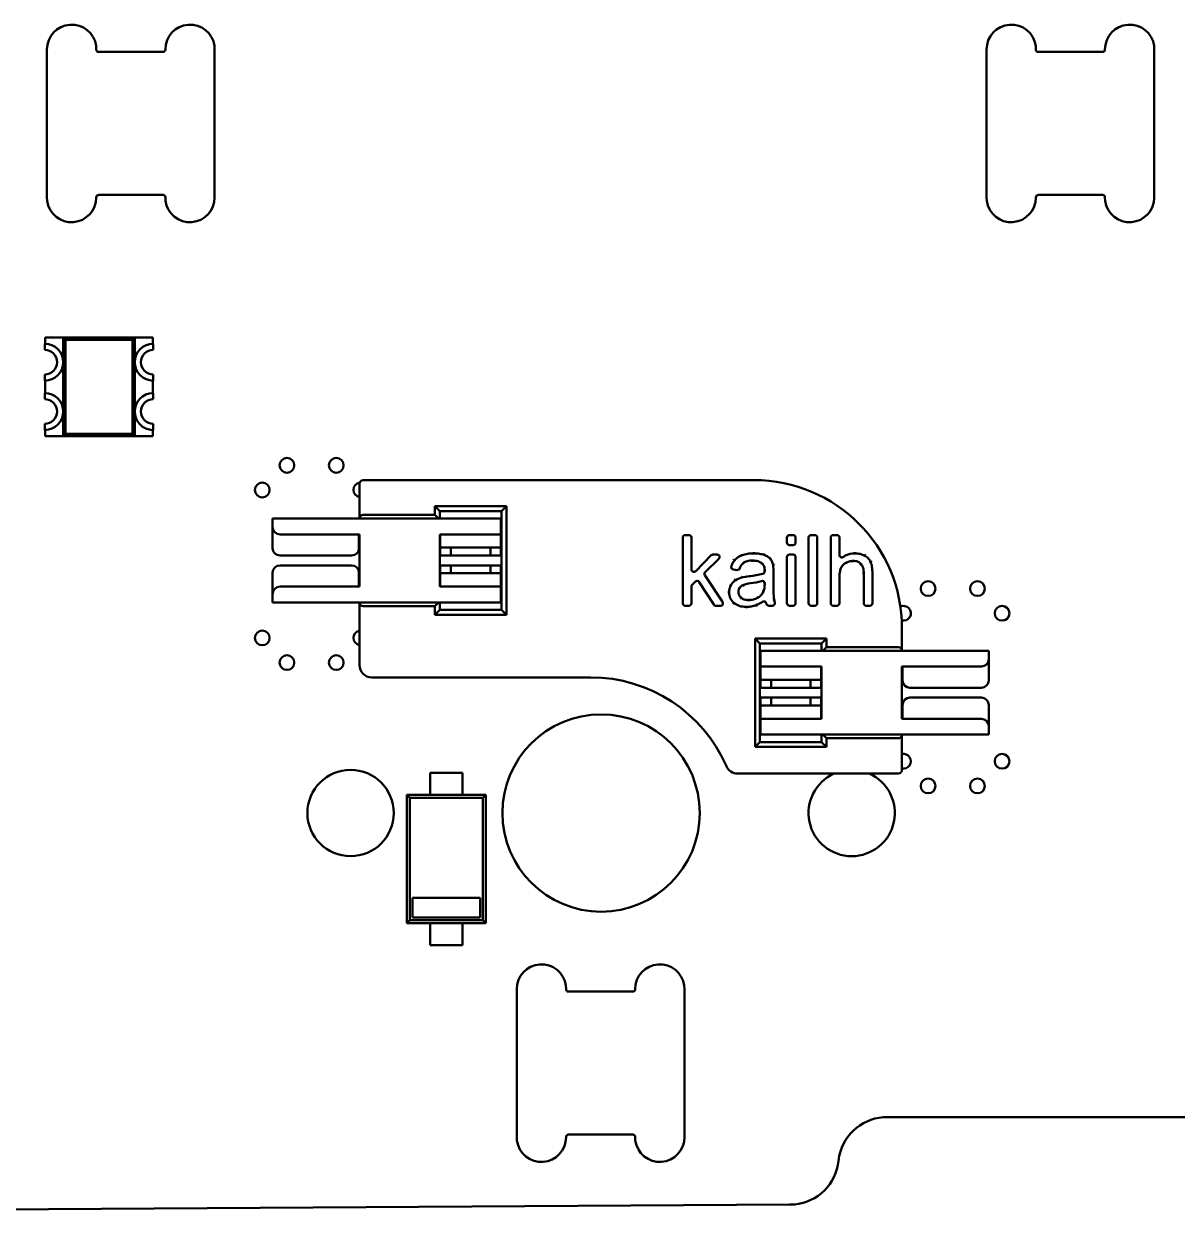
# Model space of a CAD drawing. Header units: millimetres. Extents: x 43 to 387, y 137 to 261.
# Drawn here: x 315.01 to 338.4, y 138.83 to 162.92 of the extents above; entities that cross this region are included whole.
import ezdxf

# ---------------------------------------------------------------- set-up
doc = ezdxf.new("R2010")
doc.units = ezdxf.units.MM
doc.header["$LTSCALE"] = 0.75
doc.layers.add('Visible', color=7, linetype='Continuous', lineweight=50)

msp = doc.modelspace()

# ---------------------------------------------------------------- linework, layer by layer
at = {"layer": 'Visible', "extrusion": (0, 0, -1)}
for p, q in [((315.482, 159.398), (315.482, 162.398)), ((316.48, 162.47), (316.482, 162.398)), ((318.88, 162.47), (318.882, 162.398)), ((318.882, 162.398), (318.882, 159.398)), ((334.532, 159.398), (334.532, 162.398)), ((335.53, 162.47), (335.532, 162.398)), ((336.93, 162.378), (336.932, 162.398)), ((337.93, 162.47), (337.932, 162.398)), ((337.932, 162.398), (337.932, 159.398)), ((316.512, 162.35), (316.532, 162.348)), ((316.532, 162.348), (317.832, 162.348)), ((335.562, 162.35), (335.582, 162.348)), ((335.582, 162.348), (336.882, 162.348)), ((315.485, 159.327), (315.482, 159.398)), ((316.484, 159.418), (316.482, 159.398)), ((317.832, 159.448), (316.532, 159.448)), ((317.852, 159.446), (317.832, 159.448)), ((317.885, 159.327), (317.882, 159.398)), ((334.535, 159.327), (334.532, 159.398)), ((335.534, 159.418), (335.532, 159.398)), ((336.882, 159.448), (335.582, 159.448)), ((336.902, 159.446), (336.882, 159.448)), ((336.935, 159.327), (336.932, 159.398)), ((315.447, 156.433), (315.437, 156.433)), ((315.437, 156.433), (315.437, 156.308)), ((315.447, 156.558), (317.627, 156.558)), ((315.447, 156.433), (315.447, 156.558)), ((315.861, 156.509), (315.812, 156.558)), ((315.812, 156.558), (315.812, 154.558)), ((317.262, 156.558), (315.812, 156.558)), ((315.861, 156.509), (315.861, 154.607)), ((317.213, 156.509), (315.861, 156.509)), ((317.213, 156.509), (317.262, 156.558)), ((317.213, 154.607), (317.213, 156.509)), ((317.262, 155.064), (317.262, 156.558)), ((317.627, 156.558), (317.627, 156.433)), ((317.627, 156.433), (317.637, 156.433)), ((317.637, 156.308), (317.637, 156.433)), ((315.437, 155.808), (315.437, 155.683)), ((315.447, 155.683), (315.437, 155.683)), ((315.447, 155.433), (315.447, 155.683)), ((317.627, 155.683), (317.627, 155.433)), ((317.627, 155.683), (317.637, 155.683)), ((317.637, 155.683), (317.637, 155.808)), ((315.447, 155.433), (315.437, 155.433)), ((315.437, 155.433), (315.437, 155.308)), ((317.637, 155.433), (317.627, 155.433)), ((317.637, 155.308), (317.637, 155.433)), ((317.262, 154.558), (317.262, 155.052)), ((315.437, 154.808), (315.437, 154.683)), ((315.447, 154.683), (315.437, 154.683)), ((315.447, 154.558), (315.447, 154.683)), ((317.627, 154.683), (317.627, 154.558)), ((317.627, 154.683), (317.637, 154.683)), ((317.637, 154.683), (317.637, 154.808)), ((317.627, 154.558), (315.447, 154.558)), ((315.861, 154.607), (315.812, 154.558)), ((315.812, 154.558), (317.262, 154.558)), ((315.861, 154.607), (317.213, 154.607)), ((317.213, 154.607), (317.262, 154.558)), ((321.817, 153.593), (321.817, 152.888)), ((329.817, 153.668), (321.892, 153.668)), ((323.347, 153.138), (323.347, 152.963)), ((324.797, 153.138), (323.347, 153.138)), ((323.447, 153.038), (323.347, 153.138)), ((323.447, 153.038), (324.697, 153.038)), ((323.447, 152.888), (323.447, 153.038)), ((324.797, 153.138), (324.697, 153.038)), ((324.697, 153.038), (324.697, 151.038)), ((324.797, 150.938), (324.797, 153.138)), ((320.057, 152.888), (320.057, 152.718)), ((320.057, 152.888), (321.817, 152.888)), ((321.817, 152.888), (323.422, 152.888)), ((323.347, 152.963), (321.892, 152.963)), ((323.422, 152.888), (323.347, 152.963)), ((323.422, 152.888), (323.447, 152.888)), ((323.447, 152.888), (324.687, 152.888)), ((324.687, 152.568), (324.687, 152.888)), ((320.057, 152.568), (320.057, 152.718)), ((320.057, 152.288), (320.057, 152.568)), ((321.817, 152.568), (320.207, 152.568)), ((321.807, 152.288), (321.807, 152.568)), ((321.817, 152.568), (321.817, 151.508)), ((323.447, 152.568), (324.687, 152.568)), ((323.447, 151.508), (323.447, 152.568)), ((323.457, 152.458), (323.457, 152.568)), ((324.687, 152.458), (324.687, 152.568)), ((328.423, 152.552), (328.498, 152.552)), ((330.535, 152.552), (330.611, 152.552)), ((330.974, 152.552), (331.05, 152.552)), ((331.423, 152.552), (331.498, 152.552)), ((323.447, 152.453), (323.457, 152.453)), ((323.457, 152.298), (323.457, 152.458)), ((323.457, 152.298), (323.672, 152.298)), ((323.457, 152.298), (323.457, 152.138)), ((323.672, 152.298), (323.672, 152.138)), ((323.672, 152.298), (324.472, 152.298)), ((324.472, 152.298), (324.687, 152.298)), ((324.472, 152.138), (324.472, 152.298)), ((324.687, 152.298), (324.687, 152.458)), ((324.687, 152.453), (324.697, 152.453)), ((324.687, 152.138), (324.687, 152.298)), ((328.373, 151.171), (328.373, 152.502)), ((328.548, 152.502), (328.548, 151.858)), ((330.485, 152.4), (330.485, 152.502)), ((330.611, 152.35), (330.535, 152.35)), ((330.661, 152.502), (330.661, 152.4)), ((330.924, 151.171), (330.924, 152.502)), ((331.1, 152.502), (331.1, 151.171)), ((331.373, 151.171), (331.373, 152.502)), ((331.548, 152.502), (331.548, 152.15)), ((320.207, 152.138), (321.657, 152.138)), ((323.672, 152.138), (323.457, 152.138)), ((324.472, 152.138), (323.672, 152.138)), ((324.687, 152.138), (324.472, 152.138)), ((328.634, 151.823), (328.95, 152.143)), ((329.104, 152.072), (328.825, 151.802)), ((328.985, 152.158), (329.069, 152.158)), ((330.485, 151.171), (330.485, 152.108)), ((330.535, 152.158), (330.611, 152.158)), ((330.661, 152.108), (330.661, 151.171)), ((320.057, 151.788), (320.057, 151.508)), ((321.657, 151.938), (320.207, 151.938)), ((321.807, 151.788), (321.807, 151.508)), ((323.457, 151.938), (323.672, 151.938)), ((323.457, 151.938), (323.457, 151.778)), ((323.672, 151.938), (323.672, 151.778)), ((323.672, 151.938), (324.472, 151.938)), ((324.472, 151.938), (324.687, 151.938)), ((324.472, 151.778), (324.472, 151.938)), ((324.687, 151.778), (324.687, 151.938)), ((329.472, 151.844), (329.398, 151.854)), ((330.035, 151.817), (330.035, 151.825)), ((330.212, 151.79), (330.212, 151.555)), ((323.457, 151.683), (323.447, 151.683)), ((323.672, 151.778), (323.457, 151.778)), ((323.457, 151.778), (323.457, 151.618)), ((323.457, 151.618), (323.457, 151.508)), ((324.472, 151.778), (323.672, 151.778)), ((324.687, 151.778), (324.472, 151.778)), ((324.687, 151.778), (324.687, 151.618)), ((324.697, 151.683), (324.687, 151.683)), ((324.687, 151.618), (324.687, 151.508)), ((328.629, 151.609), (328.564, 151.547)), ((329, 151.144), (328.705, 151.6)), ((328.819, 151.739), (329.18, 151.199)), ((331.548, 151.688), (331.548, 151.171)), ((332.042, 151.171), (332.042, 151.778)), ((332.052, 151.778), (332.042, 151.778)), ((332.217, 151.778), (332.217, 151.171)), ((320.057, 151.508), (320.057, 151.358)), ((320.057, 151.358), (320.057, 151.188)), ((321.817, 151.508), (320.207, 151.508)), ((323.447, 151.508), (324.687, 151.508)), ((324.687, 151.188), (324.687, 151.508)), ((328.548, 151.511), (328.548, 151.171)), ((321.817, 151.188), (320.057, 151.188)), ((321.817, 151.188), (321.817, 149.918)), ((323.422, 151.188), (321.817, 151.188)), ((321.892, 151.113), (323.347, 151.113)), ((323.347, 151.113), (323.422, 151.188)), ((323.347, 151.113), (323.347, 150.938)), ((323.447, 151.188), (323.422, 151.188)), ((324.687, 151.188), (323.447, 151.188)), ((323.447, 151.038), (323.447, 151.188)), ((328.498, 151.121), (328.423, 151.121)), ((329.138, 151.121), (329.042, 151.121)), ((330.19, 151.121), (330.117, 151.121)), ((330.611, 151.121), (330.535, 151.121)), ((331.05, 151.121), (330.974, 151.121)), ((331.498, 151.121), (331.423, 151.121)), ((332.167, 151.121), (332.092, 151.121)), ((323.347, 150.938), (323.447, 151.038)), ((323.347, 150.938), (324.797, 150.938)), ((324.697, 151.038), (323.447, 151.038)), ((324.797, 150.938), (324.697, 151.038)), ((332.817, 150.208), (332.817, 150.668)), ((329.837, 150.458), (329.837, 148.258)), ((331.287, 150.458), (329.837, 150.458)), ((329.937, 150.358), (329.837, 150.458)), ((329.937, 148.358), (329.937, 150.358)), ((329.937, 150.358), (331.187, 150.358)), ((331.287, 150.458), (331.187, 150.358)), ((331.187, 150.358), (331.187, 150.208)), ((331.287, 150.283), (331.287, 150.458)), ((329.947, 150.208), (331.187, 150.208)), ((329.947, 150.208), (329.947, 149.888)), ((331.187, 150.208), (331.212, 150.208)), ((331.287, 150.283), (331.212, 150.208)), ((331.212, 150.208), (332.817, 150.208)), ((332.742, 150.283), (331.287, 150.283)), ((332.817, 150.208), (334.577, 150.208)), ((334.577, 150.038), (334.577, 150.208)), ((331.187, 149.888), (329.947, 149.888)), ((329.947, 149.778), (329.947, 149.888)), ((331.177, 149.778), (331.177, 149.888)), ((331.187, 149.888), (331.187, 148.828)), ((332.817, 149.888), (334.427, 149.888)), ((332.817, 148.828), (332.817, 149.888)), ((332.827, 149.608), (332.827, 149.888)), ((334.577, 149.888), (334.577, 150.038)), ((334.577, 149.608), (334.577, 149.888)), ((322.067, 149.668), (326.507, 149.668)), ((329.937, 149.773), (329.947, 149.773)), ((329.947, 149.618), (329.947, 149.778)), ((331.177, 149.618), (331.177, 149.778)), ((331.177, 149.773), (331.187, 149.773)), ((329.947, 149.618), (330.162, 149.618)), ((329.947, 149.618), (329.947, 149.458)), ((330.162, 149.458), (329.947, 149.458)), ((330.162, 149.618), (330.162, 149.458)), ((330.162, 149.618), (330.962, 149.618)), ((330.962, 149.458), (330.162, 149.458)), ((330.962, 149.618), (331.177, 149.618)), ((330.962, 149.458), (330.962, 149.618)), ((331.177, 149.458), (330.962, 149.458)), ((331.177, 149.458), (331.177, 149.618)), ((332.977, 149.458), (334.427, 149.458)), ((329.947, 149.258), (330.162, 149.258)), ((329.947, 149.258), (329.947, 149.098)), ((330.162, 149.258), (330.162, 149.098)), ((330.162, 149.258), (330.962, 149.258)), ((330.962, 149.258), (331.177, 149.258)), ((330.962, 149.098), (330.962, 149.258)), ((331.177, 149.098), (331.177, 149.258)), ((334.427, 149.258), (332.977, 149.258)), ((329.947, 149.003), (329.937, 149.003)), ((330.162, 149.098), (329.947, 149.098)), ((329.947, 149.098), (329.947, 148.938)), ((329.947, 148.938), (329.947, 148.828)), ((330.962, 149.098), (330.162, 149.098)), ((331.177, 149.098), (330.962, 149.098)), ((331.177, 149.098), (331.177, 148.938)), ((331.187, 149.003), (331.177, 149.003)), ((331.177, 148.938), (331.177, 148.828)), ((332.827, 149.108), (332.827, 148.828)), ((334.577, 149.108), (334.577, 148.828)), ((331.187, 148.828), (329.947, 148.828)), ((329.947, 148.828), (329.947, 148.508)), ((332.817, 148.828), (334.427, 148.828)), ((334.577, 148.828), (334.577, 148.678)), ((334.577, 148.508), (334.577, 148.678)), ((331.187, 148.508), (329.947, 148.508)), ((331.212, 148.508), (331.187, 148.508)), ((331.187, 148.508), (331.187, 148.358)), ((332.817, 148.508), (331.212, 148.508)), ((331.212, 148.508), (331.287, 148.433)), ((331.287, 148.433), (332.742, 148.433)), ((331.287, 148.258), (331.287, 148.433)), ((334.577, 148.508), (332.817, 148.508)), ((332.817, 147.793), (332.817, 148.508)), ((329.837, 148.258), (329.937, 148.358)), ((329.837, 148.258), (331.287, 148.258)), ((331.187, 148.358), (329.937, 148.358)), ((331.287, 148.258), (331.187, 148.358)), ((323.904, 147.736), (323.254, 147.736)), ((323.254, 147.286), (323.254, 147.736)), ((323.904, 147.286), (323.904, 147.736)), ((329.485, 147.718), (332.742, 147.718)), ((323.254, 147.286), (322.779, 147.286)), ((322.779, 147.286), (322.842, 147.223)), ((322.779, 147.286), (322.779, 144.686)), ((324.316, 147.223), (322.842, 147.223)), ((322.842, 147.223), (322.842, 144.749)), ((323.904, 147.286), (323.254, 147.286)), ((324.379, 147.286), (323.904, 147.286)), ((324.379, 147.286), (324.316, 147.223)), ((324.316, 144.749), (324.316, 147.223)), ((324.379, 144.686), (324.379, 147.286)), ((322.892, 145.199), (324.266, 145.199)), ((322.892, 144.799), (322.892, 145.199)), ((324.266, 144.799), (324.266, 145.199)), ((322.779, 144.686), (322.842, 144.749)), ((322.779, 144.686), (323.254, 144.686)), ((322.842, 144.749), (324.316, 144.749)), ((322.892, 144.799), (324.266, 144.799)), ((323.254, 144.686), (323.904, 144.686)), ((323.254, 144.686), (323.254, 144.236)), ((323.904, 144.686), (324.379, 144.686)), ((323.904, 144.686), (323.904, 144.236)), ((324.379, 144.686), (324.316, 144.749)), ((323.254, 144.236), (323.904, 144.236)), ((326.004, 143.42), (326.007, 143.348)), ((328.404, 143.42), (328.407, 143.348)), ((325.007, 140.348), (325.007, 143.348)), ((326.037, 143.3), (326.057, 143.298)), ((326.057, 143.298), (327.357, 143.298)), ((327.405, 143.328), (327.407, 143.348)), ((328.407, 143.348), (328.407, 140.348)), ((332.525, 140.754), (343.401, 140.754)), ((325.009, 140.277), (325.007, 140.348)), ((327.357, 140.398), (326.057, 140.398)), ((327.377, 140.396), (327.357, 140.398)), ((327.409, 140.277), (327.407, 140.348)), ((331.531, 139.867), (331.546, 139.97)), ((305.062, 138.825), (330.538, 138.979)), ((330.538, 138.979), (330.642, 138.981))]:
    msp.add_line(p, q, dxfattribs=at)
at = {"layer": 'Visible'}
for centre, radius in [((320.347, 153.968), 0.15), ((321.347, 153.968), 0.15), ((319.847, 153.468), 0.15), ((333.347, 151.468), 0.15), ((334.347, 151.468), 0.15), ((334.847, 150.968), 0.15), ((319.847, 150.468), 0.15), ((320.347, 149.968), 0.15), ((321.347, 149.968), 0.15), ((326.717, 146.918), 2), ((334.847, 147.968), 0.15), ((321.637, 146.918), 0.875), ((333.347, 147.468), 0.15), ((334.347, 147.468), 0.15)]:
    msp.add_circle(centre, radius, dxfattribs=at)
at = {"layer": 'Visible', "extrusion": (0, 0, -1)}
for centre, radius, start, end in [((-315.983, 162.4), 0.501, 359.8316, 171.9656), ((-318.383, 162.4), 0.501, 359.8316, 171.9656), ((-335.033, 162.4), 0.501, 359.8316, 171.9656), ((-337.433, 162.4), 0.501, 359.8316, 171.9656), ((-315.981, 159.397), 0.501, 179.8316, 351.9656), ((-318.381, 159.397), 0.501, 179.8316, 351.9656), ((-335.031, 159.397), 0.501, 179.8316, 351.9656), ((-337.431, 159.397), 0.501, 179.8316, 351.9656), ((-315.437, 156.058), 0.25, 90, 270), ((-317.637, 156.058), 0.25, 270, 90), ((-315.437, 155.058), 0.25, 90, 270), ((-317.637, 155.058), 0.25, 270, 90), ((-321.892, 152.888), 0.075, 0, 90), ((-320.207, 152.718), 0.15, 270, 0), ((-328.423, 152.502), 0.05, 0, 90), ((-328.498, 152.502), 0.05, 90, 180), ((-330.535, 152.502), 0.05, 0, 90), ((-330.611, 152.502), 0.05, 90, 180), ((-330.974, 152.502), 0.05, 0, 90), ((-331.05, 152.502), 0.05, 90, 180), ((-331.423, 152.502), 0.05, 0, 90), ((-331.498, 152.502), 0.05, 90, 180), ((-320.207, 152.288), 0.15, 270, 0), ((-321.657, 152.288), 0.15, 180, 270), ((-330.535, 152.4), 0.05, 270, 0), ((-330.611, 152.4), 0.05, 180, 270), ((-328.985, 152.108), 0.05, 44.5993, 90), ((-329.069, 152.108), 0.05, 90, 225.8594), ((-330.535, 152.108), 0.05, 0, 90), ((-330.611, 152.108), 0.05, 90, 180), ((-320.207, 151.788), 0.15, 0, 90), ((-321.657, 151.788), 0.15, 90, 180), ((-329.405, 151.904), 0.05, 277.7538, 17.0672), ((-329.985, 151.817), 0.05, 180.8382, 254.8261), ((-329.222, 151.817), 0.99, 172.1918, 181.6015), ((-331.497, 151.869), 0.215, 146.0991, 152.7688), ((-329.677, 151.274), 0.434, 56.3376, 74.841), ((-329.851, 150.469), 1.256, 76.8047, 84.0385), ((-329.817, 150.915), 0.664, 70.2844, 83.8864), ((-329.585, 153.246), 1.534, 254.378, 264.9294), ((-329.616, 152.775), 1.207, 252.9885, 263.7978), ((-330.082, 150.184), 1.393, 87.0054, 88.035), ((-332.825, 151.49), 2.614, 354.6117, 1.426), ((-320.207, 151.358), 0.15, 360, 90), ((-321.892, 151.188), 0.075, 270, 0), ((-328.423, 151.171), 0.05, 270, 0), ((-328.498, 151.171), 0.05, 180, 270), ((-329.042, 151.171), 0.05, 270, 327.121), ((-329.138, 151.171), 0.05, 146.2111, 270), ((-329.422, 151.246), 0.287, 177.1821, 182.1812), ((-330.535, 151.171), 0.05, 270, 0), ((-330.611, 151.171), 0.05, 180, 270), ((-330.974, 151.171), 0.05, 270, 0), ((-331.05, 151.171), 0.05, 180, 270), ((-331.423, 151.171), 0.05, 270, 0), ((-331.498, 151.171), 0.05, 180, 270), ((-332.092, 151.171), 0.05, 270, 0), ((-332.167, 151.171), 0.05, 180, 270), ((-332.742, 150.208), 0.075, 90, 180), ((-334.427, 150.038), 0.15, 180, 270), ((-326.507, 146.668), 3, 90, 156.4218), ((-332.977, 149.608), 0.15, 270, 0), ((-334.427, 149.608), 0.15, 180, 270), ((-332.977, 149.108), 0.15, 0, 90), ((-334.427, 149.108), 0.15, 90, 180), ((-334.427, 148.678), 0.15, 90, 180), ((-332.742, 148.508), 0.075, 180, 270), ((-325.508, 143.35), 0.501, 359.8316, 171.9656), ((-327.908, 143.35), 0.501, 359.8316, 171.9656), ((-332.519, 139.758), 0.996, 12.2713, 90.3275), ((-325.506, 140.347), 0.501, 179.8316, 351.9656), ((-327.906, 140.347), 0.501, 179.8316, 351.9656)]:
    msp.add_arc(centre, radius, start, end, dxfattribs=at)
at = {"layer": 'Visible'}
for centre, radius, start, end in [((316.529, 162.394), 0.0465, 174.4636, 249.5769), ((317.832, 162.398), 0.05, 270.0013, 359.9987), ((335.579, 162.394), 0.0465, 174.4636, 249.5769), ((336.887, 162.395), 0.0465, 264.4636, 339.5769), ((316.528, 159.402), 0.0465, 84.4636, 159.5769), ((317.836, 159.403), 0.0465, 354.4636, 69.5769), ((335.578, 159.402), 0.0465, 84.4636, 159.5769), ((336.886, 159.403), 0.0465, 354.4636, 69.5769), ((315.437, 156.058), 0.375, 270, 90), ((317.637, 156.058), 0.375, 90, 270), ((315.437, 155.058), 0.375, 270, 90), ((317.637, 155.058), 0.375, 91.5275, 268.4725), ((321.847, 153.468), 0.15, 100.1761, 258.463), ((321.892, 153.593), 0.075, 90, 180), ((329.817, 150.668), 3, 0, 90), ((328.598, 151.858), 0.05, 180, 315.4007), ((328.86, 151.766), 0.05, 134.1406, 213.7889), ((329.807, 152.123), 0.23, 314.188, 320.5194), ((328.663, 151.573), 0.05, 32.879, 133.8496), ((328.598, 151.511), 0.05, 133.8496, 180), ((330.373, 150.614), 1.059, 139.4835, 140.8477), ((332.847, 150.968), 0.15, 256.9188, 114.39), ((321.847, 150.468), 0.15, 101.537, 258.463), ((322.067, 149.918), 0.25, 180, 270), ((332.847, 147.968), 0.15, 258.463, 101.537), ((329.485, 147.968), 0.25, 203.5782, 270), ((331.797, 146.918), 0.875, 113.8955, 66.1045), ((332.742, 147.793), 0.075, 270, 0), ((326.053, 143.344), 0.0465, 174.4636, 249.5769), ((327.361, 143.345), 0.0465, 264.4636, 339.5769), ((326.057, 140.348), 0.05, 90.0013, 179.9987), ((327.36, 140.353), 0.0465, 354.4636, 69.5769), ((330.54, 139.973), 0.997, 275.8391, 353.8879)]:
    msp.add_arc(centre, radius, start, end, dxfattribs=at)
at = {"layer": 'Visible', "extrusion": (0, 0, -1)}
msp.add_ellipse((330.12, 151.175), major_axis=(0.0278, 0.0475), ratio=0.948552, start_param=2.637824, end_param=3.784092, dxfattribs=at)
at = {"layer": 'Visible'}
for points, knots in [([(329.357, 151.919), (329.362, 151.934), (329.367, 151.948), (329.373, 151.962), (329.385, 151.988), (329.402, 152.013), (329.42, 152.04)], [0, 0, 0, 0, 0.00491471, 0.00491471, 0.00491471, 0.01440112, 0.01440112, 0.01440112, 0.01440112]), ([(329.4, 152.055), (329.403, 152.053), (329.405, 152.051), (329.408, 152.049), (329.412, 152.046), (329.416, 152.043), (329.418, 152.041), (329.419, 152.04), (329.42, 152.04), (329.42, 152.04)], [-0.003946751, -0.003946751, -0.003946751, -0.003946751, -0.002927115, -0.002927115, -0.002927115, -0.001101745, -0.001101745, -0.001101745, 0, 0, 0, 0]), ([(329.42, 152.04), (329.441, 152.062), (329.462, 152.084), (329.511, 152.118), (329.542, 152.131), (329.575, 152.144)], [0.00000001, 0.00000001, 0.00000001, 0.00000001, 0.0094318, 0.0094318, 0.02000468, 0.02000468, 0.02000468, 0.02000468]), ([(329.42, 152.04), (329.42, 152.04), (329.42, 152.04), (329.42, 152.04), (329.42, 152.039), (329.421, 152.039), (329.421, 152.038), (329.423, 152.037), (329.424, 152.037), (329.425, 152.035), (329.426, 152.034), (329.427, 152.034), (329.427, 152.034), (329.427, 152.033)], [-0.001325757, -0.001325757, -0.001325757, -0.001325757, -0.001172305, -0.001172305, -0.001018801, -0.001018801, -0.000728399, -0.000728399, -0.000396468, -0.000396468, 0, 0, 0.000007319, 0.000007319, 0.000007319, 0.000007319]), ([(329.567, 152.168), (329.568, 152.165), (329.569, 152.162), (329.57, 152.159), (329.572, 152.153), (329.573, 152.149), (329.574, 152.147), (329.575, 152.145), (329.575, 152.144), (329.575, 152.144)], [-0.000018248, -0.000018248, -0.000018248, -0.000018248, 0.000994302, 0.000994302, 0.000994302, 0.002817492, 0.002817492, 0.002817492, 0.003923483, 0.003923483, 0.003923483, 0.003923483]), ([(329.575, 152.144), (329.612, 152.155), (329.648, 152.166), (329.725, 152.179), (329.767, 152.18), (329.81, 152.181)], [0, 0, 0, 0, 0.01162739, 0.01162739, 0.02459097, 0.02459097, 0.02459097, 0.02459097]), ([(329.578, 152.135), (329.578, 152.135), (329.578, 152.135), (329.578, 152.136), (329.577, 152.137), (329.577, 152.139), (329.576, 152.14), (329.576, 152.142), (329.575, 152.143), (329.575, 152.144), (329.575, 152.144), (329.575, 152.144), (329.575, 152.144), (329.575, 152.144)], [-0.001753507, -0.001753507, -0.001753507, -0.001753507, -0.001743874, -0.001743874, -0.001223933, -0.001223933, -0.000787554, -0.000787554, -0.000405815, -0.000405815, -0.000202893, -0.000202893, 0, 0, 0, 0]), ([(329.785, 152.036), (329.751, 152.035), (329.714, 152.036), (329.648, 152.017), (329.624, 152.004), (329.601, 151.992)], [0, 0, 0, 0, 0.01022918, 0.01022918, 0.0180037, 0.0180037, 0.0180037, 0.0180037]), ([(329.785, 152.046), (329.785, 152.046), (329.785, 152.046), (329.785, 152.044), (329.785, 152.043), (329.785, 152.041), (329.785, 152.04), (329.785, 152.038), (329.785, 152.037), (329.785, 152.036), (329.785, 152.036), (329.785, 152.036), (329.785, 152.036), (329.785, 152.036)], [-0.000007293, -0.000007293, -0.000007293, -0.000007293, 0, 0, 0.000393623, 0.000393623, 0.000724011, 0.000724011, 0.00101306, 0.00101306, 0.001166726, 0.001166726, 0.001320382, 0.001320382, 0.001320382, 0.001320382]), ([(329.985, 151.976), (329.96, 151.992), (329.934, 152.01), (329.861, 152.035), (329.822, 152.035), (329.785, 152.036)], [0, 0, 0, 0, 0.00891617, 0.00891617, 0.01996093, 0.01996093, 0.01996093, 0.01996093]), ([(329.785, 152.011), (329.785, 152.011), (329.785, 152.011), (329.785, 152.014), (329.785, 152.017), (329.785, 152.02), (329.785, 152.02), (329.785, 152.023), (329.785, 152.025), (329.785, 152.027), (329.785, 152.028), (329.785, 152.031), (329.785, 152.032), (329.785, 152.034), (329.785, 152.034), (329.785, 152.035), (329.785, 152.036), (329.785, 152.036), (329.785, 152.036), (329.785, 152.036)], [-0.003939926, -0.003939926, -0.003939926, -0.003939926, -0.003921693, -0.003921693, -0.003079434, -0.003079434, -0.002929637, -0.002929637, -0.002250951, -0.002250951, -0.001952852, -0.001952852, -0.001107294, -0.001107294, -0.000976354, -0.000976354, -0.000136885, -0.000136885, 0, 0, 0, 0]), ([(329.81, 152.206), (329.81, 152.203), (329.81, 152.2), (329.81, 152.197), (329.81, 152.191), (329.81, 152.186), (329.81, 152.184), (329.81, 152.182), (329.81, 152.181), (329.81, 152.181)], [-0.003939867, -0.003939867, -0.003939867, -0.003939867, -0.002929658, -0.002929658, -0.002929658, -0.001107248, -0.001107248, -0.001107248, 0, 0, 0, 0]), ([(329.81, 152.181), (329.852, 152.181), (329.892, 152.18), (329.962, 152.168), (329.994, 152.159), (330.026, 152.15)], [0.00000001, 0.00000001, 0.00000001, 0.00000001, 0.01243566, 0.01243566, 0.02256696, 0.02256696, 0.02256696, 0.02256696]), ([(329.81, 152.171), (329.81, 152.171), (329.81, 152.171), (329.81, 152.173), (329.81, 152.174), (329.81, 152.176), (329.81, 152.177), (329.81, 152.179), (329.81, 152.18), (329.81, 152.181), (329.81, 152.181), (329.81, 152.181), (329.81, 152.181), (329.81, 152.181)], [-0.000007293, -0.000007293, -0.000007293, -0.000007293, 0, 0, 0.000393588, 0.000393588, 0.000723949, 0.000723949, 0.001012954, 0.001012954, 0.001166583, 0.001166583, 0.001320203, 0.001320203, 0.001320203, 0.001320203]), ([(330.023, 152.141), (330.023, 152.141), (330.023, 152.141), (330.023, 152.142), (330.024, 152.143), (330.024, 152.145), (330.025, 152.146), (330.025, 152.148), (330.026, 152.149), (330.026, 152.15), (330.026, 152.15), (330.026, 152.15), (330.026, 152.15), (330.026, 152.15)], [-0.000007301, -0.000007301, -0.000007301, -0.000007301, 0, 0, 0.000394008, 0.000394008, 0.000724695, 0.000724695, 0.001013926, 0.001013926, 0.00116763, 0.00116763, 0.001321312, 0.001321312, 0.001321312, 0.001321312]), ([(330.034, 152.174), (330.033, 152.171), (330.032, 152.167), (330.031, 152.164), (330.029, 152.159), (330.028, 152.155), (330.027, 152.152), (330.026, 152.151), (330.026, 152.15), (330.026, 152.15)], [-0.003942113, -0.003942113, -0.003942113, -0.003942113, -0.002928831, -0.002928831, -0.002928831, -0.001105464, -0.001105464, -0.001105464, 0, 0, 0, 0]), ([(330.026, 152.15), (330.052, 152.139), (330.077, 152.129), (330.115, 152.103), (330.131, 152.088), (330.148, 152.071)], [0.00000001, 0.00000001, 0.00000001, 0.00000001, 0.00857358, 0.00857358, 0.01566775, 0.01566775, 0.01566775, 0.01566775]), ([(330.148, 152.071), (330.148, 152.071), (330.148, 152.071), (330.148, 152.071), (330.148, 152.071), (330.147, 152.07), (330.147, 152.07), (330.145, 152.068), (330.144, 152.068), (330.142, 152.066), (330.141, 152.065), (330.14, 152.065), (330.14, 152.065), (330.14, 152.065)], [0, 0, 0, 0, 0.000201972, 0.000201972, 0.000404015, 0.000404015, 0.000786334, 0.000786334, 0.001223434, 0.001223434, 0.001745472, 0.001745472, 0.001755111, 0.001755111, 0.001755111, 0.001755111]), ([(330.167, 152.087), (330.165, 152.085), (330.162, 152.083), (330.16, 152.081), (330.155, 152.077), (330.152, 152.074), (330.15, 152.073), (330.149, 152.072), (330.148, 152.071), (330.148, 152.071)], [-0.000018302, -0.000018302, -0.000018302, -0.000018302, 0.001002056, 0.001002056, 0.001002056, 0.002827982, 0.002827982, 0.002827982, 0.003929525, 0.003929525, 0.003929525, 0.003929525]), ([(330.148, 152.071), (330.161, 152.053), (330.173, 152.036), (330.191, 151.998), (330.197, 151.976), (330.203, 151.952)], [0.00000001, 0.00000001, 0.00000001, 0.00000001, 0.00671152, 0.00671152, 0.01413121, 0.01413121, 0.01413121, 0.01413121]), ([(331.548, 152.15), (331.548, 152.139), (331.555, 152.118), (331.587, 152.095), (331.616, 152.1), (331.629, 152.11)], [-0.005544412, -0.005544412, -0.005544412, -0.005544412, -0.003960294, -0.002376177, 0, 0, 0, 0]), ([(331.629, 152.11), (331.647, 152.124), (331.667, 152.136), (331.738, 152.169), (331.798, 152.175), (331.859, 152.181)], [0, 0, 0, 0, 0.00747471, 0.00747471, 0.02589084, 0.02589084, 0.02589084, 0.02589084]), ([(331.823, 152.03), (331.799, 152.028), (331.774, 152.027), (331.747, 152.02), (331.72, 152.012), (331.697, 152), (331.675, 151.989)], [0, 0, 0, 0, 0.00717482, 0.00717482, 0.00717482, 0.01446768, 0.01446768, 0.01446768, 0.01446768]), ([(331.823, 152.04), (331.823, 152.03), (331.823, 152.031), (331.823, 152.03), (331.823, 152.03), (331.823, 152.03), (331.823, 152.03)], [-0.000007305, -0.000007305, -0.000007305, -0.000007305, 0.001472994, 0.001472994, 0.001472994, 0.001570042, 0.001570042, 0.001570042, 0.001570042]), ([(331.984, 151.969), (331.976, 151.976), (331.956, 151.992), (331.933, 152.008), (331.902, 152.02), (331.87, 152.028), (331.84, 152.029), (331.823, 152.03)], [0, 0, 0, 0, 0.00301236, 0.00753091, 0.00753091, 0.01096807, 0.01612381, 0.01612381, 0.01612381, 0.01612381]), ([(331.823, 152.03), (331.823, 152.03), (331.823, 152.03), (331.823, 152.029), (331.823, 152.029), (331.823, 152.027), (331.823, 152.025), (331.823, 152.02), (331.823, 152.017), (331.823, 152.012), (331.823, 152.008), (331.823, 152.005), (331.823, 152.005), (331.823, 152.005)], [0, 0, 0, 0, 0.00050393, 0.00050393, 0.001007936, 0.001007936, 0.001963643, 0.001963643, 0.003056276, 0.003056276, 0.00436186, 0.00436186, 0.004385943, 0.004385943, 0.004385943, 0.004385943]), ([(331.859, 152.181), (331.859, 152.181), (331.859, 152.182), (331.859, 152.182), (331.859, 152.183), (331.859, 152.185), (331.859, 152.186), (331.859, 152.191), (331.859, 152.194), (331.858, 152.2), (331.858, 152.203), (331.858, 152.206), (331.858, 152.206), (331.858, 152.206)], [-0.003935282, -0.003935282, -0.003935282, -0.003935282, -0.00342916, -0.00342916, -0.002922937, -0.002922937, -0.001963354, -0.001963354, -0.000990073, -0.000990073, 0, 0, 0.000018257, 0.000018257, 0.000018257, 0.000018257]), ([(331.859, 152.181), (331.897, 152.18), (331.933, 152.178), (331.997, 152.162), (332.028, 152.149), (332.059, 152.135)], [0.00000001, 0.00000001, 0.00000001, 0.00000001, 0.01133421, 0.01133421, 0.02166592, 0.02166592, 0.02166592, 0.02166592]), ([(331.859, 152.171), (331.859, 152.171), (331.859, 152.171), (331.859, 152.173), (331.859, 152.174), (331.859, 152.176), (331.859, 152.177), (331.859, 152.179), (331.859, 152.18), (331.859, 152.181), (331.859, 152.181), (331.859, 152.181), (331.859, 152.181), (331.859, 152.181)], [-0.001755511, -0.001755511, -0.001755511, -0.001755511, -0.001745852, -0.001745852, -0.00122492, -0.00122492, -0.000787707, -0.000787707, -0.000405593, -0.000405593, -0.000202775, -0.000202775, 0, 0, 0, 0]), ([(332.055, 152.127), (332.055, 152.127), (332.055, 152.127), (332.055, 152.128), (332.056, 152.129), (332.057, 152.131), (332.057, 152.132), (332.058, 152.134), (332.059, 152.134), (332.059, 152.135), (332.059, 152.135), (332.059, 152.135), (332.059, 152.135), (332.059, 152.135)], [-0.000007308, -0.000007308, -0.000007308, -0.000007308, 0, 0, 0.000394154, 0.000394154, 0.00072497, 0.00072497, 0.001014098, 0.001014098, 0.001167558, 0.001167558, 0.001320989, 0.001320989, 0.001320989, 0.001320989]), ([(332.059, 152.135), (332.059, 152.135), (332.059, 152.136), (332.06, 152.136), (332.06, 152.137), (332.061, 152.138), (332.062, 152.14), (332.064, 152.144), (332.065, 152.147), (332.068, 152.152), (332.069, 152.155), (332.071, 152.158), (332.071, 152.158), (332.071, 152.158)], [0, 0, 0, 0, 0.000504081, 0.000504081, 0.001008253, 0.001008253, 0.001964086, 0.001964086, 0.003057056, 0.003057056, 0.004362895, 0.004362895, 0.004386975, 0.004386975, 0.004386975, 0.004386975]), ([(332.059, 152.135), (332.087, 152.119), (332.112, 152.102), (332.151, 152.062), (332.165, 152.037), (332.18, 152.01)], [0.00000003, 0.00000003, 0.00000003, 0.00000003, 0.0097136, 0.0097136, 0.018963, 0.018963, 0.018963, 0.018963]), ([(329.526, 151.878), (329.523, 151.869), (329.509, 151.849), (329.485, 151.843), (329.472, 151.844)], [-1, -1, -1, -1, -0.571429, 0, 0, 0, 0]), ([(329.601, 151.992), (329.584, 151.975), (329.565, 151.956), (329.539, 151.914), (329.532, 151.896), (329.526, 151.878)], [0, 0, 0, 0, 0.00732566, 0.00732566, 0.01264983, 0.01264983, 0.01264983, 0.01264983]), ([(329.595, 152), (329.595, 152), (329.595, 152), (329.596, 151.999), (329.597, 151.998), (329.598, 151.996), (329.599, 151.995), (329.6, 151.994), (329.6, 151.993), (329.601, 151.992), (329.601, 151.992), (329.601, 151.992), (329.601, 151.992), (329.601, 151.992)], [-0.000007383, -0.000007383, -0.000007383, -0.000007383, 0, 0, 0.000398117, 0.000398117, 0.000732053, 0.000732053, 0.001023654, 0.001023654, 0.001178337, 0.001178337, 0.001332863, 0.001332863, 0.001332863, 0.001332863]), ([(329.616, 151.972), (329.614, 151.974), (329.612, 151.977), (329.61, 151.98), (329.607, 151.984), (329.604, 151.988), (329.603, 151.99), (329.602, 151.991), (329.601, 151.992), (329.601, 151.992)], [-0.003963453, -0.003963453, -0.003963453, -0.003963453, -0.002920889, -0.002920889, -0.002920889, -0.001089187, -0.001089187, -0.001089187, 0, 0, 0, 0]), ([(329.992, 151.984), (329.992, 151.984), (329.992, 151.984), (329.991, 151.983), (329.99, 151.982), (329.988, 151.98), (329.988, 151.979), (329.986, 151.978), (329.986, 151.977), (329.985, 151.977), (329.985, 151.977), (329.985, 151.976), (329.985, 151.976), (329.985, 151.976)], [-0.000007408, -0.000007408, -0.000007408, -0.000007408, 0, 0, 0.000399374, 0.000399374, 0.000734377, 0.000734377, 0.001026755, 0.001026755, 0.001181713, 0.001181713, 0.001336472, 0.001336472, 0.001336472, 0.001336472]), ([(330.035, 151.825), (330.034, 151.842), (330.034, 151.871), (330.028, 151.903), (330.018, 151.926), (330.006, 151.948), (329.993, 151.966), (329.985, 151.976)], [0, 0, 0, 0, 0.00504443, 0.00840739, 0.00840739, 0.0109677, 0.01480816, 0.01480816, 0.01480816, 0.01480816]), ([(330.01, 151.825), (330.013, 151.825), (330.016, 151.825), (330.02, 151.825), (330.025, 151.825), (330.03, 151.825), (330.032, 151.825), (330.034, 151.825), (330.035, 151.825), (330.035, 151.825)], [-0.00001823, -0.00001823, -0.00001823, -0.00001823, 0.000991737, 0.000991737, 0.000991737, 0.002814039, 0.002814039, 0.002814039, 0.003921481, 0.003921481, 0.003921481, 0.003921481]), ([(330.045, 151.825), (330.045, 151.825), (330.045, 151.825), (330.043, 151.825), (330.042, 151.825), (330.04, 151.825), (330.039, 151.825), (330.037, 151.825), (330.036, 151.825), (330.035, 151.825), (330.035, 151.825), (330.035, 151.825), (330.035, 151.825), (330.035, 151.825)], [-0.001752956, -0.001752956, -0.001752956, -0.001752956, -0.001743327, -0.001743327, -0.001223622, -0.001223622, -0.000787407, -0.000787407, -0.000405773, -0.000405773, -0.000202881, -0.000202881, 0, 0, 0, 0]), ([(330.193, 151.95), (330.193, 151.95), (330.193, 151.95), (330.194, 151.95), (330.196, 151.951), (330.198, 151.951), (330.199, 151.951), (330.201, 151.951), (330.201, 151.952), (330.202, 151.952), (330.202, 151.952), (330.203, 151.952), (330.203, 151.952), (330.203, 151.952)], [-0.001754378, -0.001754378, -0.001754378, -0.001754378, -0.001744735, -0.001744735, -0.001224381, -0.001224381, -0.000787689, -0.000787689, -0.000405787, -0.000405787, -0.000202873, -0.000202873, 0, 0, 0, 0]), ([(330.203, 151.952), (330.203, 151.952), (330.203, 151.952), (330.204, 151.952), (330.204, 151.952), (330.206, 151.952), (330.208, 151.953), (330.212, 151.954), (330.215, 151.954), (330.221, 151.955), (330.224, 151.956), (330.227, 151.956), (330.227, 151.957), (330.227, 151.957)], [-0.003310308, -0.003310308, -0.003310308, -0.003310308, -0.002927482, -0.002927482, -0.002544583, -0.002544583, -0.001819265, -0.001819265, -0.00099043, -0.00099043, 0, 0, 0.000018253, 0.000018253, 0.000018253, 0.000018253]), ([(331.578, 151.88), (331.57, 151.853), (331.561, 151.826), (331.549, 151.76), (331.549, 151.723), (331.548, 151.688)], [0, 0, 0, 0, 0.00822967, 0.00822967, 0.01875185, 0.01875185, 0.01875185, 0.01875185]), ([(331.578, 151.88), (331.578, 151.88), (331.578, 151.88), (331.577, 151.88), (331.577, 151.88), (331.577, 151.88), (331.576, 151.88), (331.574, 151.881), (331.573, 151.882), (331.571, 151.882), (331.57, 151.883), (331.569, 151.883), (331.568, 151.883), (331.568, 151.883)], [-0.001324504, -0.001324504, -0.001324504, -0.001324504, -0.001171364, -0.001171364, -0.001018174, -0.001018174, -0.000728093, -0.000728093, -0.00039628, -0.00039628, 0, 0, 0.000007305, 0.000007305, 0.000007305, 0.000007305]), ([(331.675, 151.989), (331.656, 151.976), (331.635, 151.963), (331.617, 151.942), (331.599, 151.921), (331.588, 151.9), (331.578, 151.88)], [-0.00000003, -0.00000003, -0.00000003, -0.00000003, 0.00693713, 0.00693713, 0.00693713, 0.01368454, 0.01368454, 0.01368454, 0.01368454]), ([(331.67, 151.998), (331.676, 151.989), (331.675, 151.99), (331.675, 151.989), (331.675, 151.989), (331.675, 151.989), (331.675, 151.989)], [-0.001577266, -0.001577266, -0.001577266, -0.001577266, -0.00011387, -0.00011387, -0.00011387, 0, 0, 0, 0]), ([(331.965, 151.952), (331.968, 151.955), (331.97, 151.957), (331.973, 151.959), (331.977, 151.963), (331.98, 151.966), (331.982, 151.968), (331.983, 151.969), (331.984, 151.969), (331.984, 151.969)], [-0.000018442, -0.000018442, -0.000018442, -0.000018442, 0.001022162, 0.001022162, 0.001022162, 0.002854336, 0.002854336, 0.002854336, 0.003945161, 0.003945161, 0.003945161, 0.003945161]), ([(331.991, 151.976), (331.991, 151.976), (331.991, 151.976), (331.99, 151.975), (331.989, 151.974), (331.988, 151.973), (331.987, 151.972), (331.986, 151.971), (331.985, 151.97), (331.984, 151.97), (331.984, 151.97), (331.984, 151.969), (331.984, 151.969), (331.984, 151.969)], [-0.001761053, -0.001761053, -0.001761053, -0.001761053, -0.001751346, -0.001751346, -0.001228113, -0.001228113, -0.000789116, -0.000789116, -0.000405945, -0.000405945, -0.00020288, -0.00020288, 0, 0, 0, 0]), ([(332.042, 151.778), (332.041, 151.814), (332.041, 151.852), (332.027, 151.892), (332.016, 151.922), (331.999, 151.946), (331.984, 151.969)], [0, 0, 0, 0, 0.01072604, 0.01072604, 0.01072604, 0.01901866, 0.01901866, 0.01901866, 0.01901866]), ([(332.18, 152.01), (332.18, 152.01), (332.18, 152.01), (332.18, 152.01), (332.18, 152.01), (332.179, 152.01), (332.178, 152.01), (332.177, 152.009), (332.176, 152.008), (332.174, 152.007), (332.172, 152.007), (332.171, 152.006), (332.171, 152.006), (332.171, 152.006)], [0, 0, 0, 0, 0.000201982, 0.000201982, 0.000404041, 0.000404041, 0.000786604, 0.000786604, 0.001224326, 0.001224326, 0.001746957, 0.001746957, 0.001756617, 0.001756617, 0.001756617, 0.001756617]), ([(332.203, 152.021), (332.2, 152.019), (332.197, 152.018), (332.194, 152.017), (332.189, 152.014), (332.185, 152.012), (332.183, 152.011), (332.181, 152.011), (332.18, 152.01), (332.18, 152.01)], [-0.000018315, -0.000018315, -0.000018315, -0.000018315, 0.001003905, 0.001003905, 0.001003905, 0.002830503, 0.002830503, 0.002830503, 0.003930964, 0.003930964, 0.003930964, 0.003930964]), ([(332.18, 152.01), (332.191, 151.977), (332.202, 151.945), (332.216, 151.87), (332.217, 151.824), (332.217, 151.778)], [0.00000001, 0.00000001, 0.00000001, 0.00000001, 0.01054392, 0.01054392, 0.02446337, 0.02446337, 0.02446337, 0.02446337]), ([(329.346, 151.533), (329.359, 151.554), (329.372, 151.574), (329.401, 151.606), (329.418, 151.62), (329.437, 151.634)], [0.00000001, 0.00000001, 0.00000001, 0.00000001, 0.00744814, 0.00744814, 0.01461746, 0.01461746, 0.01461746, 0.01461746]), ([(329.423, 151.655), (329.425, 151.652), (329.427, 151.65), (329.428, 151.647), (329.432, 151.642), (329.434, 151.639), (329.436, 151.636), (329.437, 151.635), (329.437, 151.634), (329.437, 151.634)], [-0.000018259, -0.000018259, -0.000018259, -0.000018259, 0.000995814, 0.000995814, 0.000995814, 0.002819545, 0.002819545, 0.002819545, 0.003924662, 0.003924662, 0.003924662, 0.003924662]), ([(329.443, 151.626), (329.443, 151.626), (329.443, 151.626), (329.442, 151.627), (329.441, 151.628), (329.44, 151.63), (329.439, 151.631), (329.438, 151.633), (329.438, 151.633), (329.437, 151.634), (329.437, 151.634), (329.437, 151.634), (329.437, 151.634), (329.437, 151.634)], [-0.001753507, -0.001753507, -0.001753507, -0.001753507, -0.001743876, -0.001743876, -0.001223966, -0.001223966, -0.000787654, -0.000787654, -0.000405921, -0.000405921, -0.000202941, -0.000202941, 0, 0, 0, 0]), ([(329.558, 151.716), (329.559, 151.713), (329.559, 151.71), (329.56, 151.707), (329.562, 151.701), (329.563, 151.697), (329.563, 151.694), (329.564, 151.693), (329.564, 151.692), (329.564, 151.692)], [-0.000018246, -0.000018246, -0.000018246, -0.000018246, 0.000993919, 0.000993919, 0.000993919, 0.002817003, 0.002817003, 0.002817003, 0.003923184, 0.003923184, 0.003923184, 0.003923184]), ([(329.567, 151.682), (329.567, 151.682), (329.567, 151.682), (329.566, 151.684), (329.566, 151.685), (329.565, 151.687), (329.565, 151.688), (329.565, 151.69), (329.564, 151.691), (329.564, 151.692), (329.564, 151.692), (329.564, 151.692), (329.564, 151.692), (329.564, 151.692)], [-0.001753134, -0.001753134, -0.001753134, -0.001753134, -0.001743505, -0.001743505, -0.001223753, -0.001223753, -0.000787546, -0.000787546, -0.000405879, -0.000405879, -0.000202926, -0.000202926, 0, 0, 0, 0]), ([(329.59, 151.549), (329.59, 151.549), (329.59, 151.549), (329.59, 151.548), (329.591, 151.547), (329.591, 151.544), (329.592, 151.543), (329.593, 151.542), (329.593, 151.541), (329.593, 151.54), (329.593, 151.54), (329.593, 151.54), (329.593, 151.54), (329.593, 151.54)], [-0.001754398, -0.001754398, -0.001754398, -0.001754398, -0.001744769, -0.001744769, -0.001224404, -0.001224404, -0.000787779, -0.000787779, -0.000405869, -0.000405869, -0.000202907, -0.000202907, 0, 0, 0, 0]), ([(330.034, 151.577), (330.033, 151.585), (330.027, 151.602), (330.004, 151.622), (329.982, 151.624), (329.969, 151.621)], [-0.004465379, -0.004465379, -0.004465379, -0.004465379, -0.003189556, -0.001913734, 0, 0, 0, 0]), ([(330.005, 151.401), (330.013, 151.424), (330.022, 151.448), (330.033, 151.51), (330.033, 151.544), (330.034, 151.577)], [0, 0, 0, 0, 0.00734198, 0.00734198, 0.01713673, 0.01713673, 0.01713673, 0.01713673]), ([(330.044, 151.577), (330.044, 151.577), (330.044, 151.577), (330.042, 151.577), (330.041, 151.577), (330.039, 151.577), (330.038, 151.577), (330.036, 151.577), (330.035, 151.577), (330.034, 151.577), (330.034, 151.577), (330.034, 151.577), (330.034, 151.577), (330.034, 151.577)], [-0.001753516, -0.001753516, -0.001753516, -0.001753516, -0.001743882, -0.001743882, -0.001223934, -0.001223934, -0.00078752, -0.00078752, -0.000405764, -0.000405764, -0.000202869, -0.000202869, 0, 0, 0, 0]), ([(332.017, 151.778), (332.017, 151.778), (332.017, 151.778), (332.02, 151.778), (332.022, 151.778), (332.026, 151.778), (332.026, 151.778), (332.029, 151.778), (332.03, 151.778), (332.033, 151.778), (332.034, 151.778), (332.036, 151.778), (332.038, 151.778), (332.039, 151.778), (332.04, 151.778), (332.041, 151.778), (332.041, 151.778), (332.042, 151.778), (332.042, 151.778), (332.042, 151.778)], [-0.000018229, -0.000018229, -0.000018229, -0.000018229, 0, 0, 0.000841906, 0.000841906, 0.000991509, 0.000991509, 0.001670456, 0.001670456, 0.001968165, 0.001968165, 0.0028138, 0.0028138, 0.002944752, 0.002944752, 0.003784208, 0.003784208, 0.003921304, 0.003921304, 0.003921304, 0.003921304]), ([(329.312, 151.394), (329.312, 151.394), (329.312, 151.394), (329.311, 151.394), (329.311, 151.394), (329.309, 151.394), (329.307, 151.394), (329.303, 151.394), (329.3, 151.394), (329.294, 151.394), (329.291, 151.394), (329.287, 151.394), (329.287, 151.394), (329.287, 151.394)], [-0.003940896, -0.003940896, -0.003940896, -0.003940896, -0.003433282, -0.003433282, -0.00292555, -0.00292555, -0.001964506, -0.001964506, -0.000990796, -0.000990796, 0, 0, 0.000018258, 0.000018258, 0.000018258, 0.000018258]), ([(329.312, 151.394), (329.314, 151.42), (329.315, 151.445), (329.326, 151.489), (329.336, 151.51), (329.346, 151.533)], [0.00000001, 0.00000001, 0.00000001, 0.00000001, 0.0078196, 0.0078196, 0.01536867, 0.01536867, 0.01536867, 0.01536867]), ([(329.404, 151.18), (329.376, 151.212), (329.35, 151.242), (329.32, 151.311), (329.316, 151.351), (329.312, 151.394)], [0.00000004, 0.00000004, 0.00000004, 0.00000004, 0.01260863, 0.01260863, 0.02553223, 0.02553223, 0.02553223, 0.02553223]), ([(329.322, 151.394), (329.322, 151.394), (329.322, 151.394), (329.321, 151.394), (329.319, 151.394), (329.317, 151.394), (329.316, 151.394), (329.314, 151.394), (329.313, 151.394), (329.313, 151.394), (329.312, 151.394), (329.312, 151.394), (329.312, 151.394), (329.312, 151.394)], [-0.001754075, -0.001754075, -0.001754075, -0.001754075, -0.001744438, -0.001744438, -0.001224286, -0.001224286, -0.000787762, -0.000787762, -0.000405918, -0.000405918, -0.000202935, -0.000202935, 0, 0, 0, 0]), ([(329.346, 151.533), (329.346, 151.533), (329.346, 151.533), (329.346, 151.533), (329.345, 151.534), (329.343, 151.534), (329.342, 151.535), (329.338, 151.538), (329.335, 151.539), (329.33, 151.542), (329.327, 151.543), (329.324, 151.545), (329.324, 151.545), (329.324, 151.545)], [-0.00331189, -0.00331189, -0.00331189, -0.00331189, -0.00292865, -0.00292865, -0.002545339, -0.002545339, -0.001819588, -0.001819588, -0.000990634, -0.000990634, 0, 0, 0.000018252, 0.000018252, 0.000018252, 0.000018252]), ([(329.355, 151.528), (329.355, 151.528), (329.355, 151.528), (329.354, 151.529), (329.353, 151.529), (329.351, 151.531), (329.35, 151.531), (329.348, 151.532), (329.347, 151.532), (329.347, 151.533), (329.347, 151.533), (329.346, 151.533), (329.346, 151.533), (329.346, 151.533)], [-0.001753606, -0.001753606, -0.001753606, -0.001753606, -0.001743974, -0.001743974, -0.001224029, -0.001224029, -0.00078768, -0.00078768, -0.000405927, -0.000405927, -0.000202943, -0.000202943, 0, 0, 0, 0]), ([(329.5, 151.399), (329.5, 151.399), (329.5, 151.399), (329.499, 151.399), (329.499, 151.399), (329.498, 151.399), (329.498, 151.399), (329.496, 151.399), (329.495, 151.399), (329.492, 151.399), (329.491, 151.399), (329.49, 151.399), (329.49, 151.399), (329.49, 151.399)], [0, 0, 0, 0, 0.000201912, 0.000201912, 0.000403886, 0.000403886, 0.000786076, 0.000786076, 0.00122288, 0.00122288, 0.001744718, 0.001744718, 0.001754334, 0.001754334, 0.001754334, 0.001754334]), ([(329.524, 151.482), (329.522, 151.478), (329.515, 151.466), (329.509, 151.453), (329.504, 151.436), (329.501, 151.42), (329.5, 151.407), (329.5, 151.399)], [-0.000000086, -0.000000086, -0.000000086, -0.000000086, 0.001484054, 0.003798954, 0.003798954, 0.005345406, 0.007665083, 0.007665083, 0.007665083, 0.007665083]), ([(329.525, 151.4), (329.521, 151.399), (329.518, 151.399), (329.515, 151.399), (329.509, 151.399), (329.505, 151.399), (329.502, 151.399), (329.5, 151.399), (329.5, 151.399), (329.5, 151.399)], [-0.000018289, -0.000018289, -0.000018289, -0.000018289, 0.001000159, 0.001000159, 0.001000159, 0.00282583, 0.00282583, 0.00282583, 0.003928054, 0.003928054, 0.003928054, 0.003928054]), ([(329.5, 151.399), (329.502, 151.38), (329.502, 151.359), (329.513, 151.335), (329.524, 151.311), (329.539, 151.296), (329.552, 151.282)], [0, 0, 0, 0, 0.00579762, 0.00579762, 0.00579762, 0.01160811, 0.01160811, 0.01160811, 0.01160811]), ([(329.516, 151.488), (329.516, 151.488), (329.516, 151.488), (329.517, 151.487), (329.518, 151.486), (329.52, 151.485), (329.521, 151.484), (329.522, 151.483), (329.523, 151.483), (329.524, 151.482), (329.524, 151.482), (329.524, 151.482), (329.524, 151.482), (329.524, 151.482)], [-0.000007303, -0.000007303, -0.000007303, -0.000007303, 0, 0, 0.000394566, 0.000394566, 0.00072564, 0.00072564, 0.001015236, 0.001015236, 0.001169152, 0.001169152, 0.001323029, 0.001323029, 0.001323029, 0.001323029]), ([(329.593, 151.54), (329.589, 151.537), (329.576, 151.531), (329.562, 151.523), (329.546, 151.509), (329.535, 151.497), (329.527, 151.486), (329.524, 151.482)], [0, 0, 0, 0, 0.001638291, 0.004095728, 0.004095728, 0.006450519, 0.008020374, 0.008020374, 0.008020374, 0.008020374]), ([(329.524, 151.482), (329.524, 151.482), (329.524, 151.482), (329.525, 151.482), (329.525, 151.481), (329.527, 151.48), (329.528, 151.479), (329.532, 151.477), (329.535, 151.475), (329.539, 151.472), (329.542, 151.47), (329.545, 151.468), (329.545, 151.468), (329.545, 151.468)], [0, 0, 0, 0, 0.00050452, 0.00050452, 0.001009137, 0.001009137, 0.001964541, 0.001964541, 0.003056042, 0.003056042, 0.004360623, 0.004360623, 0.004384676, 0.004384676, 0.004384676, 0.004384676]), ([(329.603, 151.517), (329.602, 151.52), (329.6, 151.523), (329.599, 151.526), (329.597, 151.531), (329.595, 151.535), (329.594, 151.538), (329.594, 151.539), (329.593, 151.54), (329.593, 151.54)], [-0.00001828, -0.00001828, -0.00001828, -0.00001828, 0.000998818, 0.000998818, 0.000998818, 0.002823859, 0.002823859, 0.002823859, 0.003927006, 0.003927006, 0.003927006, 0.003927006]), ([(329.889, 151.279), (329.912, 151.294), (329.936, 151.309), (329.958, 151.332), (329.979, 151.354), (329.992, 151.379), (330.005, 151.401)], [0, 0, 0, 0, 0.00810546, 0.00810546, 0.00810546, 0.0159502, 0.0159502, 0.0159502, 0.0159502]), ([(329.983, 151.412), (329.986, 151.41), (329.989, 151.409), (329.992, 151.407), (329.997, 151.405), (330.001, 151.403), (330.003, 151.402), (330.005, 151.401), (330.005, 151.401), (330.005, 151.401)], [-0.003949323, -0.003949323, -0.003949323, -0.003949323, -0.002926161, -0.002926161, -0.002926161, -0.001099733, -0.001099733, -0.001099733, 0, 0, 0, 0]), ([(330.015, 151.397), (330.015, 151.397), (330.015, 151.397), (330.013, 151.398), (330.012, 151.398), (330.01, 151.399), (330.009, 151.399), (330.007, 151.4), (330.007, 151.401), (330.006, 151.401), (330.006, 151.401), (330.006, 151.401), (330.005, 151.401), (330.005, 151.401)], [-0.000007329, -0.000007329, -0.000007329, -0.000007329, 0, 0, 0.000395418, 0.000395418, 0.000727235, 0.000727235, 0.001017314, 0.001017314, 0.00117139, 0.00117139, 0.001325398, 0.001325398, 0.001325398, 0.001325398]), ([(329.387, 151.161), (329.39, 151.164), (329.392, 151.167), (329.394, 151.169), (329.398, 151.173), (329.401, 151.177), (329.402, 151.179), (329.403, 151.18), (329.404, 151.18), (329.404, 151.18)], [-0.003954838, -0.003954838, -0.003954838, -0.003954838, -0.002924104, -0.002924104, -0.002924104, -0.001095484, -0.001095484, -0.001095484, 0, 0, 0, 0]), ([(329.411, 151.188), (329.411, 151.188), (329.411, 151.188), (329.41, 151.187), (329.409, 151.186), (329.407, 151.184), (329.406, 151.183), (329.405, 151.182), (329.405, 151.181), (329.404, 151.181), (329.404, 151.181), (329.404, 151.18), (329.404, 151.18), (329.404, 151.18)], [-0.000007348, -0.000007348, -0.000007348, -0.000007348, 0, 0, 0.00039647, 0.00039647, 0.000787129, 0.000787129, 0.001171996, 0.001171996, 0.001376332, 0.001376332, 0.001580529, 0.001580529, 0.001580529, 0.001580529]), ([(329.667, 151.097), (329.613, 151.099), (329.561, 151.102), (329.477, 151.132), (329.441, 151.155), (329.404, 151.18)], [0.00000003, 0.00000003, 0.00000003, 0.00000003, 0.01606482, 0.01606482, 0.02950508, 0.02950508, 0.02950508, 0.02950508]), ([(329.546, 151.274), (329.546, 151.274), (329.546, 151.274), (329.547, 151.275), (329.548, 151.276), (329.549, 151.278), (329.55, 151.279), (329.551, 151.28), (329.551, 151.281), (329.552, 151.282), (329.552, 151.282), (329.552, 151.282), (329.552, 151.282), (329.552, 151.282)], [-0.00000735, -0.00000735, -0.00000735, -0.00000735, 0, 0, 0.000396543, 0.000396543, 0.000729298, 0.000729298, 0.001020123, 0.001020123, 0.001174543, 0.001174543, 0.001328858, 0.001328858, 0.001328858, 0.001328858]), ([(329.552, 151.282), (329.572, 151.27), (329.592, 151.256), (329.618, 151.247), (329.65, 151.236), (329.681, 151.236), (329.709, 151.235)], [0, 0, 0, 0, 0.00688687, 0.00688687, 0.00688687, 0.01529952, 0.01529952, 0.01529952, 0.01529952]), ([(329.86, 151.132), (329.828, 151.121), (329.797, 151.111), (329.735, 151.1), (329.701, 151.099), (329.667, 151.097)], [0, 0, 0, 0, 0.01001603, 0.01001603, 0.02042009, 0.02042009, 0.02042009, 0.02042009]), ([(329.667, 151.107), (329.667, 151.107), (329.667, 151.107), (329.667, 151.106), (329.667, 151.105), (329.667, 151.102), (329.667, 151.101), (329.667, 151.099), (329.667, 151.099), (329.667, 151.098), (329.667, 151.098), (329.667, 151.097), (329.667, 151.097), (329.667, 151.097)], [-0.000007296, -0.000007296, -0.000007296, -0.000007296, 0, 0, 0.000393798, 0.000393798, 0.000724309, 0.000724309, 0.001013435, 0.001013435, 0.001167121, 0.001167121, 0.00132079, 0.00132079, 0.00132079, 0.00132079]), ([(329.667, 151.072), (329.667, 151.076), (329.667, 151.079), (329.667, 151.082), (329.667, 151.088), (329.667, 151.092), (329.667, 151.095), (329.667, 151.097), (329.667, 151.097), (329.667, 151.097)], [-0.003940854, -0.003940854, -0.003940854, -0.003940854, -0.002929295, -0.002929295, -0.002929295, -0.00110643, -0.00110643, -0.00110643, 0, 0, 0, 0]), ([(329.709, 151.235), (329.739, 151.237), (329.771, 151.238), (329.805, 151.246), (329.836, 151.254), (329.863, 151.267), (329.889, 151.279)], [0, 0, 0, 0, 0.00918289, 0.00918289, 0.00918289, 0.01782455, 0.01782455, 0.01782455, 0.01782455]), ([(329.709, 151.225), (329.709, 151.225), (329.709, 151.225), (329.709, 151.226), (329.709, 151.228), (329.709, 151.23), (329.709, 151.231), (329.709, 151.233), (329.709, 151.234), (329.709, 151.235), (329.709, 151.235), (329.709, 151.235), (329.709, 151.235), (329.709, 151.235)], [-0.000007297, -0.000007297, -0.000007297, -0.000007297, 0, 0, 0.000393839, 0.000393839, 0.000782061, 0.000782061, 0.001164911, 0.001164911, 0.001368424, 0.001368424, 0.001571915, 0.001571915, 0.001571915, 0.001571915]), ([(329.856, 151.141), (329.856, 151.141), (329.856, 151.141), (329.857, 151.14), (329.857, 151.138), (329.858, 151.136), (329.859, 151.135), (329.859, 151.133), (329.859, 151.133), (329.86, 151.132), (329.86, 151.132), (329.86, 151.132), (329.86, 151.132), (329.86, 151.132)], [-0.000007303, -0.000007303, -0.000007303, -0.000007303, 0, 0, 0.000394092, 0.000394092, 0.000724825, 0.000724825, 0.001014094, 0.001014094, 0.001167815, 0.001167815, 0.00132151, 0.00132151, 0.00132151, 0.00132151]), ([(329.986, 151.2), (329.975, 151.192), (329.964, 151.185), (329.924, 151.161), (329.892, 151.146), (329.86, 151.132)], [0, 0, 0, 0, 0.00421398, 0.00421398, 0.0148686, 0.0148686, 0.0148686, 0.0148686]), ([(329.869, 151.108), (329.868, 151.111), (329.867, 151.114), (329.865, 151.117), (329.863, 151.123), (329.862, 151.127), (329.861, 151.129), (329.86, 151.131), (329.86, 151.132), (329.86, 151.132)], [-0.0039424, -0.0039424, -0.0039424, -0.0039424, -0.002928725, -0.002928725, -0.002928725, -0.001105232, -0.001105232, -0.001105232, 0, 0, 0, 0]), ([(329.877, 151.301), (329.879, 151.298), (329.88, 151.295), (329.882, 151.292), (329.885, 151.287), (329.887, 151.283), (329.888, 151.281), (329.889, 151.28), (329.889, 151.279), (329.889, 151.279)], [-0.000018278, -0.000018278, -0.000018278, -0.000018278, 0.000998629, 0.000998629, 0.000998629, 0.002823114, 0.002823114, 0.002823114, 0.003926857, 0.003926857, 0.003926857, 0.003926857]), ([(329.894, 151.27), (329.89, 151.277), (329.89, 151.277), (329.89, 151.278), (329.889, 151.279), (329.889, 151.279), (329.889, 151.279)], [-0.001577867, -0.001577867, -0.001577867, -0.001577867, -0.000348341, -0.000348341, -0.000348341, 0, 0, 0, 0]), ([(330.063, 151.174), (330.06, 151.183), (330.05, 151.199), (330.021, 151.213), (329.997, 151.208), (329.986, 151.2)], [-0.004729635, -0.004729635, -0.004729635, -0.004729635, -0.003378311, -0.002026986, 0, 0, 0, 0]), ([(330.238, 151.187), (330.242, 151.174), (330.24, 151.15), (330.217, 151.126), (330.199, 151.121), (330.19, 151.121)], [-1, -1, -1, -1, -0.571429, -0.285714, 0, 0, 0, 0]), ([(330.212, 151.243), (330.221, 151.245), (330.22, 151.245), (330.222, 151.245), (330.222, 151.245), (330.222, 151.245), (330.222, 151.245)], [-0.001577615, -0.001577615, -0.001577615, -0.001577615, -0.000320541, -0.000320541, -0.000320541, 0, 0, 0, 0]), ([(330.222, 151.245), (330.222, 151.245), (330.222, 151.245), (330.223, 151.245), (330.224, 151.245), (330.226, 151.245), (330.227, 151.246), (330.232, 151.246), (330.234, 151.247), (330.24, 151.248), (330.244, 151.248), (330.247, 151.249), (330.247, 151.249), (330.247, 151.249)], [-0.003938021, -0.003938021, -0.003938021, -0.003938021, -0.003431203, -0.003431203, -0.002924329, -0.002924329, -0.001963839, -0.001963839, -0.000990627, -0.000990627, 0, 0, 0.000018251, 0.000018251, 0.000018251, 0.000018251])]:
    msp.add_open_spline(points, degree=3, knots=knots, dxfattribs=at)
for points in [[(330.07, 151.153), (330.068, 151.16), (330.065, 151.167), (330.063, 151.174)], [(330.222, 151.245), (330.227, 151.226), (330.231, 151.207), (330.238, 151.187)]]:
    msp.add_open_spline(points, degree=3, dxfattribs=at)

doc.saveas('drawing.dxf')
